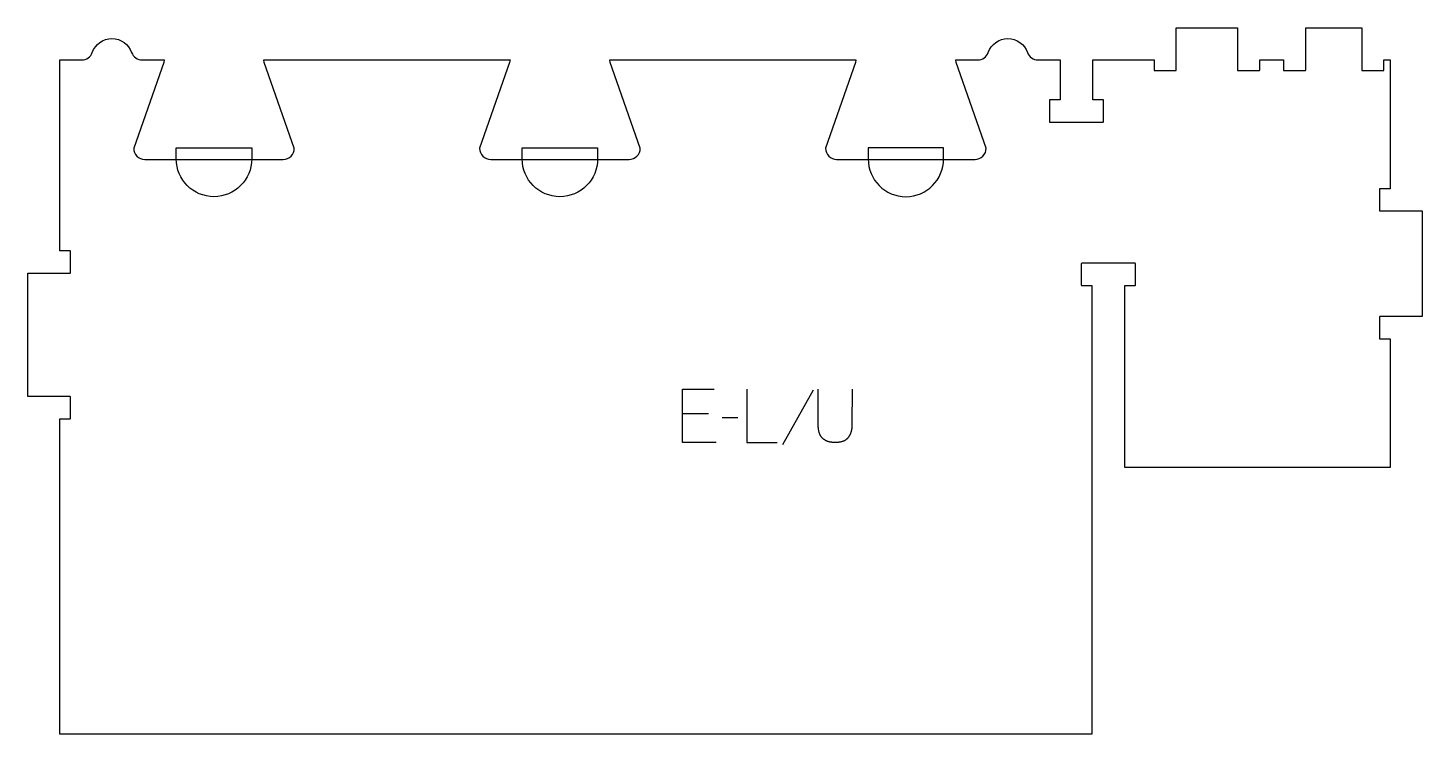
# Model space of a CAD drawing. Extents: x -366 to 420, y -194 to 203.
import ezdxf

# ---------------------------------------------------------------- set-up
doc = ezdxf.new("R2010")
doc.units = 0
for name, color, linetype in [('1_ANYTOOL_1MMDEEP_LABELS_S', 2, 'CONTINUOUS'), ('4_ANYTOOL_CUTTHROUGH_OUTSI', 5, 'CONTINUOUS'), ('5_ANYTOOL_HALF_MILL_9MM_IN', 3, 'CONTINUOUS')]:
    doc.layers.add(name, color=color, linetype=linetype)

msp = doc.modelspace()

# ---------------------------------------------------------------- linework, layer by layer
at = {"layer": '1_ANYTOOL_1MMDEEP_LABELS_S'}
for p, q in [((76.54, -0.47), (59.36, -31.24)), ((17.66, -13.93), (3, -13.93)), ((34.16, -16.11), (25.37, -16.2))]:
    msp.add_line(p, q, dxfattribs=at)
for points in [[(21.94, -30), (3, -30), (3, 0), (20.83, 0)], [(39.3, 0), (39.3, -30), (56.4, -30)], [(98.57, 0), (98.44, -19.97), (98.43, -20.56), (98.4, -21.14), (98.35, -21.69), (98.29, -22.23), (98.25, -22.5), (98.21, -22.76), (98.16, -23.01), (98.11, -23.26), (98.05, -23.51), (98, -23.75), (97.93, -23.99), (97.86, -24.23), (97.79, -24.45), (97.72, -24.68), (97.64, -24.9), (97.55, -25.12), (97.46, -25.33), (97.37, -25.54), (97.27, -25.74), (97.17, -25.94), (97.07, -26.14), (96.96, -26.33), (96.85, -26.52), (96.73, -26.7), (96.61, -26.88), (96.48, -27.05), (96.35, -27.22), (96.21, -27.39), (96.08, -27.55), (96.01, -27.63), (95.93, -27.7), (95.86, -27.78), (95.79, -27.85), (95.71, -27.93), (95.63, -28), (95.55, -28.07), (95.47, -28.14), (95.39, -28.21), (95.31, -28.27), (95.22, -28.34), (95.14, -28.4), (94.96, -28.53), (94.78, -28.65), (94.59, -28.76), (94.39, -28.87), (94.19, -28.98), (93.99, -29.08), (93.77, -29.17), (93.56, -29.26), (93.33, -29.35), (93.1, -29.43), (92.87, -29.5), (92.63, -29.57), (92.38, -29.63), (92.13, -29.69), (91.87, -29.74), (91.61, -29.79), (91.34, -29.84), (91.06, -29.87), (90.78, -29.91), (90.49, -29.94), (90.2, -29.96), (89.9, -29.98), (89.6, -29.99), (88.97, -30), (88.4, -29.99), (87.84, -29.96), (87.57, -29.94), (87.31, -29.92), (87.05, -29.89), (86.79, -29.86), (86.54, -29.82), (86.29, -29.77), (86.04, -29.73), (85.8, -29.67), (85.57, -29.62), (85.34, -29.56), (85.11, -29.49), (84.89, -29.42), (84.67, -29.35), (84.46, -29.27), (84.25, -29.18), (84.05, -29.1), (83.85, -29), (83.65, -28.91), (83.46, -28.8), (83.27, -28.7), (83.09, -28.59), (82.91, -28.47), (82.74, -28.35), (82.57, -28.23), (82.41, -28.1), (82.25, -27.97), (82.09, -27.83), (81.94, -27.69), (81.8, -27.54), (81.65, -27.39), (81.52, -27.23), (81.38, -27.07), (81.26, -26.91), (81.13, -26.74), (81.01, -26.56), (80.9, -26.38), (80.78, -26.2), (80.68, -26.01), (80.58, -25.82), (80.48, -25.62), (80.39, -25.42), (80.3, -25.22), (80.21, -25.01), (80.13, -24.79), (80.06, -24.57), (79.99, -24.35), (79.92, -24.12), (79.86, -23.89), (79.8, -23.65), (79.75, -23.41), (79.7, -23.16), (79.65, -22.91), (79.61, -22.66), (79.58, -22.4), (79.55, -22.13), (79.52, -21.86), (79.48, -21.31), (79.46, -20.74), (79.46, 0)]]:
    msp.add_lwpolyline(points, dxfattribs=at)
at = {"layer": '4_ANYTOOL_CUTTHROUGH_OUTSI'}
msp.add_lwpolyline([(-347.83, 185.36), (-335.42, 185.36, 0.317837), (-329.53, 189.53, -0.707107), (-307.37, 189.53, 0.317837), (-301.48, 185.36), (-289.08, 185.36), (-289.32, 183.97), (-306.21, 135.7), (-306.23, 135.61, 0.414214), (-299.98, 129.36), (-221.98, 129.36, 0.414214), (-215.73, 135.61), (-215.74, 135.7), (-232.64, 183.98), (-232.87, 185.36), (-94.18, 185.36), (-94.42, 183.97), (-111.31, 135.7), (-111.33, 135.61, 0.414214), (-105.08, 129.36), (-27.08, 129.36, 0.414214), (-20.83, 135.61), (-20.84, 135.7), (-37.74, 183.98), (-37.97, 185.36), (100.72, 185.36), (100.48, 183.97), (83.59, 135.7), (83.57, 135.61, 0.414214), (89.82, 129.36), (167.82, 129.36, 0.414214), (174.07, 135.61), (174.06, 135.7), (157.16, 183.98), (156.93, 185.36), (169.33, 185.36, 0.317837), (175.22, 189.53, -0.707107), (197.38, 189.53, 0.317837), (203.27, 185.36), (215.67, 185.36), (215.67, 162.86), (209.92, 162.86, 0.414214), (209.67, 162.61), (209.67, 150.61, 0.414214), (209.92, 150.36), (239.92, 150.36, 0.414214), (240.17, 150.61), (240.17, 162.61, 0.414214), (239.92, 162.86), (234.17, 162.86), (234.17, 185.36), (268.67, 185.36), (268.67, 179.61, 0.414214), (268.92, 179.36), (280.92, 179.36, 0.414214), (281.17, 179.61), (281.17, 203.36), (315.67, 203.36), (315.67, 179.61, 0.414214), (315.92, 179.36), (327.92, 179.36, 0.414214), (328.17, 179.61), (328.17, 185.36), (341.58, 185.36), (341.58, 179.61, 0.414214), (341.83, 179.36), (353.83, 179.36, 0.414214), (354.08, 179.61), (354.08, 203.36), (385.67, 203.36), (385.67, 179.61, 0.414214), (385.92, 179.36), (397.92, 179.36, 0.414214), (398.17, 179.61), (398.17, 185.36), (401.67, 185.36), (401.67, 112.86), (395.92, 112.86, 0.414214), (395.67, 112.61), (395.67, 100.61, 0.414214), (395.92, 100.36), (419.67, 100.36), (419.67, 40.86), (395.92, 40.86, 0.414214), (395.67, 40.61), (395.67, 28.61, 0.414214), (395.92, 28.36), (401.67, 28.36), (401.67, -44.14), (252.17, -44.14), (252.17, 58.36), (257.92, 58.36, 0.414214), (258.17, 58.61), (258.17, 70.61, 0.414214), (257.92, 70.86), (227.92, 70.86, 0.414214), (227.67, 70.61), (227.67, 58.61, 0.414214), (227.92, 58.36), (233.67, 58.36), (233.67, -194.14), (-347.83, -194.14), (-347.83, -16.64), (-342.08, -16.64, 0.414214), (-341.83, -16.39), (-341.83, -4.39, 0.414214), (-342.08, -4.14), (-365.83, -4.14), (-365.83, 65.36), (-342.08, 65.36, 0.414214), (-341.83, 65.61), (-341.83, 77.61, 0.414214), (-342.08, 77.86), (-347.83, 77.86), (-347.83, 157.61)], format="xyb", close=True, dxfattribs=at)
at = {"layer": '5_ANYTOOL_HALF_MILL_9MM_IN'}
for points in [[(-239.73, 129.61, -1), (-282.23, 129.61), (-282.23, 135.86), (-239.73, 135.86)], [(-44.83, 129.61, -1), (-87.33, 129.61), (-87.33, 135.86), (-44.83, 135.86)], [(107.57, 129.61, 1), (150.07, 129.61), (150.07, 135.86), (107.57, 135.86)]]:
    msp.add_lwpolyline(points, format="xyb", close=True, dxfattribs=at)

doc.saveas('drawing.dxf')
